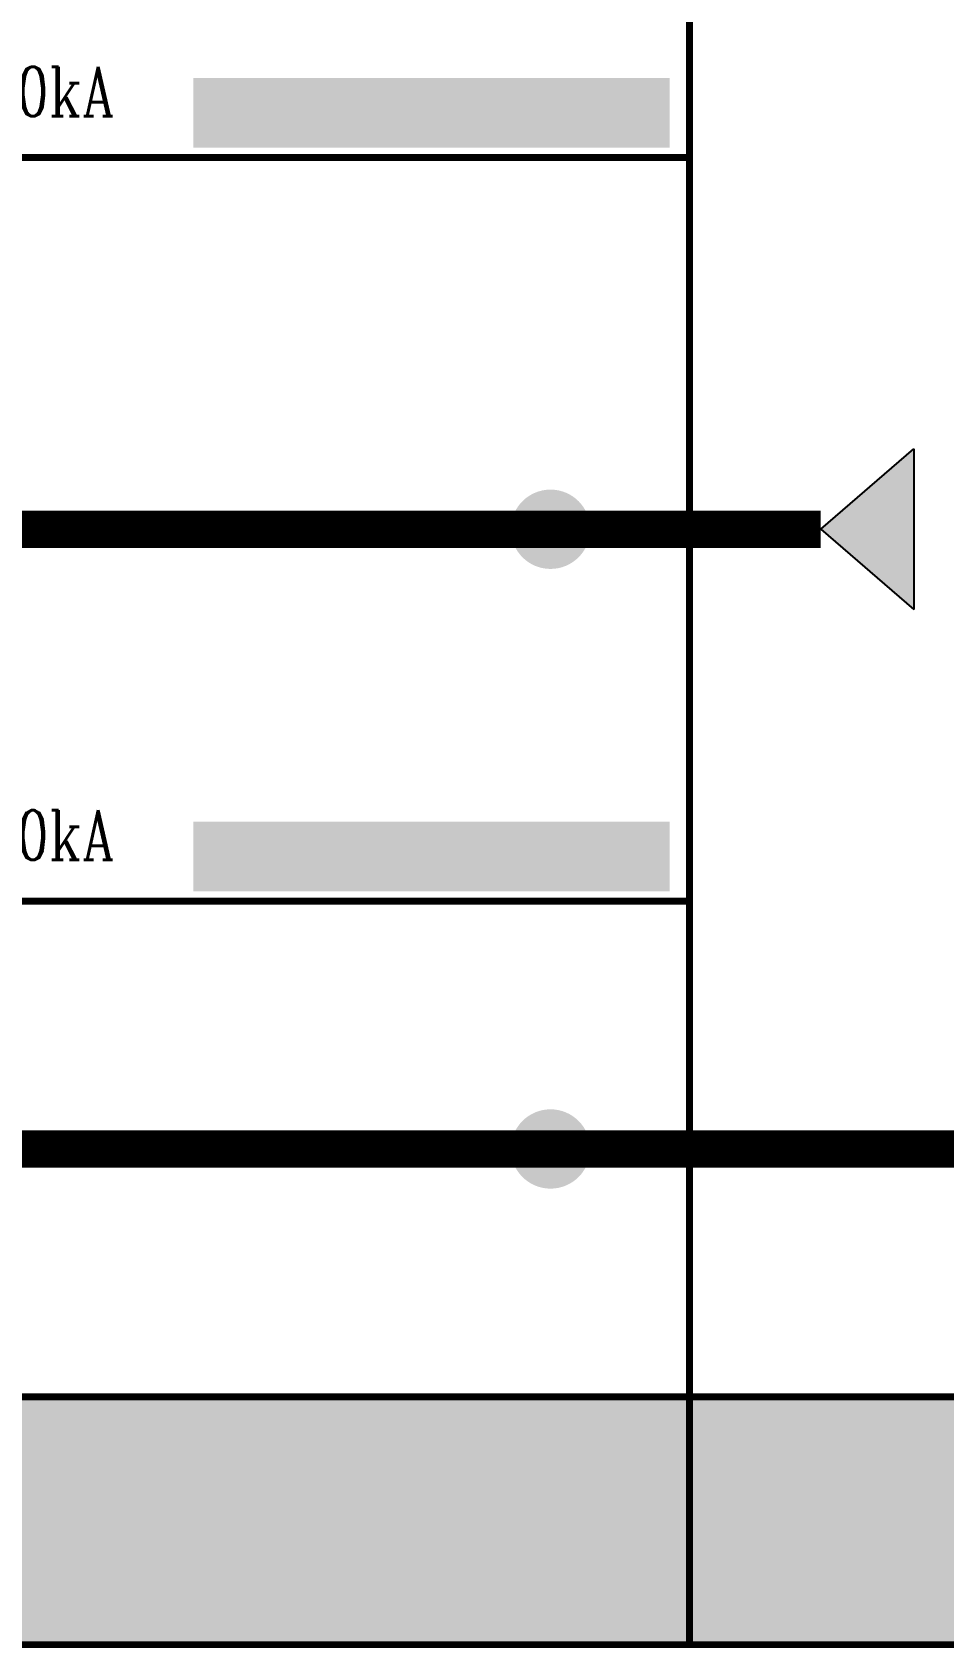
# Model space of a CAD drawing. Header units: millimetres. Extents: x -116965 to 323937, y 291661 to 566926.
# Drawn here: x -46097 to -45730, y 316539 to 317189 of the extents above; entities that cross this region are included whole.
import ezdxf

# ---------------------------------------------------------------- set-up
doc = ezdxf.new("R2010")
doc.units = ezdxf.units.MM
doc.layers.get('0').update_dxf_attribs({"lineweight": 18})
doc.layers.add('C00-00-00', color=7, linetype='Continuous')
doc.layers.add('C34-3A-40', color=7, linetype='Continuous', true_color=0x343a40)
doc.layers.add('C62-64-69', color=7, linetype='Continuous', true_color=0x626469)
doc.styles.add('hw_Block', font='complex.shx', dxfattribs={"width": 0.75})

msp = doc.modelspace()

# ---------------------------------------------------------------- hatches: boundary and pattern name
at = {"lineweight": -3, "ltscale": 5}
h = msp.add_hatch(color=1, dxfattribs=at)
h.dxf.hatch_style = 1
h.paths.add_polyline_path([(-45741.674473, 316956.312928), (-45741.674473, 317021.061612), (-45779.240873, 316988.68727)])
at = {"layer": 'C00-00-00'}
h = msp.add_hatch(color=256, dxfattribs=at)
h.dxf.hatch_style = 2
h.paths.add_polyline_path([(-46032.176657, 317170.661867), (-45840.203457, 317170.661867), (-45840.203457, 317142.665777), (-46032.176657, 317142.665777)])
h = msp.add_hatch(color=256, dxfattribs=at)
edge = h.paths.add_edge_path()
edge.add_arc((-45888.196757, 316988.68727), 15.997765, 0, 360)
h = msp.add_hatch(color=256, dxfattribs=at)
h.dxf.hatch_style = 2
h.paths.add_polyline_path([(-46032.176657, 316870.703742), (-45840.203457, 316870.703742), (-45840.203457, 316842.707652), (-46032.176657, 316842.707652)])
h = msp.add_hatch(color=256, dxfattribs=at)
edge = h.paths.add_edge_path()
edge.add_arc((-45888.196757, 316738.722167), 15.997765, 0, 360)
at = {"layer": 'C34-3A-40'}
h = msp.add_hatch(color=256, dxfattribs=at)
h.dxf.hatch_style = 2
h.paths.add_polyline_path([(-46532.106867, 316638.736127), (-45832.204577, 316638.736127), (-45832.204577, 316538.750083), (-46532.106867, 316538.750083)])
h = msp.add_hatch(color=256, dxfattribs=at)
h.dxf.hatch_style = 2
h.paths.add_polyline_path([(-45832.204577, 316638.736127), (-45432.260407, 316638.736127), (-45432.260407, 316538.750083), (-45832.204577, 316538.750083)])
at = {"layer": 'C62-64-69'}
h = msp.add_hatch(color=256, dxfattribs=at)
h.dxf.hatch_style = 2
h.paths.add_polyline_path([(-46116.164932, 316629.737383), (-46084.169402, 316629.737383), (-46084.169402, 316622.738358), (-46116.164932, 316622.738358)])
h = msp.add_hatch(color=256, dxfattribs=at)
h.dxf.hatch_style = 2
h.paths.add_polyline_path([(-46084.169402, 316629.737383), (-46052.173867, 316629.737383), (-46052.173867, 316622.738358), (-46084.169402, 316622.738358)])
h = msp.add_hatch(color=256, dxfattribs=at)
h.dxf.hatch_style = 2
h.paths.add_polyline_path([(-46084.169402, 316629.737383), (-46052.173867, 316629.737383), (-46052.173867, 316622.738358), (-46084.169402, 316622.738358)])
h = msp.add_hatch(color=256, dxfattribs=at)
h.dxf.hatch_style = 2
h.paths.add_polyline_path([(-46052.173867, 316629.737383), (-46020.178332, 316629.737383), (-46020.178332, 316622.738358), (-46052.173867, 316622.738358)])
h = msp.add_hatch(color=256, dxfattribs=at)
h.dxf.hatch_style = 2
h.paths.add_polyline_path([(-46052.173867, 316629.737383), (-46020.178332, 316629.737383), (-46020.178332, 316622.738358), (-46052.173867, 316622.738358)])
h = msp.add_hatch(color=256, dxfattribs=at)
h.dxf.hatch_style = 2
h.paths.add_polyline_path([(-46020.178332, 316629.737383), (-45988.182802, 316629.737383), (-45988.182802, 316622.738358), (-46020.178332, 316622.738358)])
h = msp.add_hatch(color=256, dxfattribs=at)
h.dxf.hatch_style = 2
h.paths.add_polyline_path([(-46020.178332, 316629.737383), (-45988.182802, 316629.737383), (-45988.182802, 316622.738358), (-46020.178332, 316622.738358)])
h = msp.add_hatch(color=256, dxfattribs=at)
h.dxf.hatch_style = 2
h.paths.add_polyline_path([(-45988.182802, 316629.737383), (-45956.187267, 316629.737383), (-45956.187267, 316622.738358), (-45988.182802, 316622.738358)])
h = msp.add_hatch(color=256, dxfattribs=at)
h.dxf.hatch_style = 2
h.paths.add_polyline_path([(-45988.182802, 316629.737383), (-45956.187267, 316629.737383), (-45956.187267, 316622.738358), (-45988.182802, 316622.738358)])
h = msp.add_hatch(color=256, dxfattribs=at)
h.dxf.hatch_style = 2
h.paths.add_polyline_path([(-45956.187267, 316629.737383), (-45924.191732, 316629.737383), (-45924.191732, 316622.738358), (-45956.187267, 316622.738358)])
h = msp.add_hatch(color=256, dxfattribs=at)
h.dxf.hatch_style = 2
h.paths.add_polyline_path([(-45924.191732, 316629.737383), (-45892.196202, 316629.737383), (-45892.196202, 316622.738358), (-45924.191732, 316622.738358)])
h = msp.add_hatch(color=256, dxfattribs=at)
h.dxf.hatch_style = 2
h.paths.add_polyline_path([(-45924.191732, 316629.737383), (-45892.196202, 316629.737383), (-45892.196202, 316622.738358), (-45924.191732, 316622.738358)])
h = msp.add_hatch(color=256, dxfattribs=at)
h.dxf.hatch_style = 2
h.paths.add_polyline_path([(-45892.196202, 316629.737383), (-45860.200667, 316629.737383), (-45860.200667, 316622.738358), (-45892.196202, 316622.738358)])
h = msp.add_hatch(color=256, dxfattribs=at)
h.dxf.hatch_style = 2
h.paths.add_polyline_path([(-45892.196202, 316629.737383), (-45860.200667, 316629.737383), (-45860.200667, 316622.738358), (-45892.196202, 316622.738358)])
h = msp.add_hatch(color=256, dxfattribs=at)
h.dxf.hatch_style = 2
h.paths.add_polyline_path([(-45860.200667, 316629.737383), (-45828.205132, 316629.737383), (-45828.205132, 316622.738358), (-45860.200667, 316622.738358)])
h = msp.add_hatch(color=256, dxfattribs=at)
h.dxf.hatch_style = 2
h.paths.add_polyline_path([(-45832.204577, 316629.737383), (-45800.209042, 316629.737383), (-45800.209042, 316622.738358), (-45832.204577, 316622.738358)])
h = msp.add_hatch(color=256, dxfattribs=at)
h.dxf.hatch_style = 2
h.paths.add_polyline_path([(-45800.209042, 316629.737383), (-45768.213507, 316629.737383), (-45768.213507, 316622.738358), (-45800.209042, 316622.738358)])
h = msp.add_hatch(color=256, dxfattribs=at)
h.dxf.hatch_style = 2
h.paths.add_polyline_path([(-45800.209042, 316629.737383), (-45768.213507, 316629.737383), (-45768.213507, 316622.738358), (-45800.209042, 316622.738358)])
h = msp.add_hatch(color=256, dxfattribs=at)
h.dxf.hatch_style = 2
h.paths.add_polyline_path([(-45768.213507, 316629.737383), (-45736.217977, 316629.737383), (-45736.217977, 316622.738358), (-45768.213507, 316622.738358)])
h = msp.add_hatch(color=256, dxfattribs=at)
h.dxf.hatch_style = 2
h.paths.add_polyline_path([(-45768.213507, 316629.737383), (-45736.217977, 316629.737383), (-45736.217977, 316622.738358), (-45768.213507, 316622.738358)])
h = msp.add_hatch(color=256, dxfattribs=at)
h.dxf.hatch_style = 2
h.paths.add_polyline_path([(-45736.217977, 316629.737383), (-45704.222442, 316629.737383), (-45704.222442, 316622.738358), (-45736.217977, 316622.738358)])
h = msp.add_hatch(color=256, dxfattribs=at)
h.dxf.hatch_style = 2
h.paths.add_polyline_path([(-46116.164932, 316622.738358), (-46084.169402, 316622.738358), (-46084.169402, 316620.738639), (-46116.164932, 316620.738639)])
h = msp.add_hatch(color=256, dxfattribs=at)
h.dxf.hatch_style = 2
h.paths.add_polyline_path([(-46116.164932, 316620.738639), (-46084.169402, 316620.738639), (-46084.169402, 316613.739614), (-46116.164932, 316613.739614)])
h = msp.add_hatch(color=256, dxfattribs=at)
h.dxf.hatch_style = 2
h.paths.add_polyline_path([(-46084.169402, 316622.738358), (-46052.173867, 316622.738358), (-46052.173867, 316620.738639), (-46084.169402, 316620.738639)])
h = msp.add_hatch(color=256, dxfattribs=at)
h.dxf.hatch_style = 2
h.paths.add_polyline_path([(-46084.169402, 316622.738358), (-46052.173867, 316622.738358), (-46052.173867, 316620.738639), (-46084.169402, 316620.738639)])
h = msp.add_hatch(color=256, dxfattribs=at)
h.dxf.hatch_style = 2
h.paths.add_polyline_path([(-46084.169402, 316620.738639), (-46052.173867, 316620.738639), (-46052.173867, 316613.739614), (-46084.169402, 316613.739614)])
h = msp.add_hatch(color=256, dxfattribs=at)
h.dxf.hatch_style = 2
h.paths.add_polyline_path([(-46084.169402, 316620.738639), (-46052.173867, 316620.738639), (-46052.173867, 316613.739614), (-46084.169402, 316613.739614)])
h = msp.add_hatch(color=256, dxfattribs=at)
h.dxf.hatch_style = 2
h.paths.add_polyline_path([(-46052.173867, 316622.738358), (-46020.178332, 316622.738358), (-46020.178332, 316620.738639), (-46052.173867, 316620.738639)])
h = msp.add_hatch(color=256, dxfattribs=at)
h.dxf.hatch_style = 2
h.paths.add_polyline_path([(-46052.173867, 316622.738358), (-46020.178332, 316622.738358), (-46020.178332, 316620.738639), (-46052.173867, 316620.738639)])
h = msp.add_hatch(color=256, dxfattribs=at)
h.dxf.hatch_style = 2
h.paths.add_polyline_path([(-46052.173867, 316620.738639), (-46020.178332, 316620.738639), (-46020.178332, 316613.739614), (-46052.173867, 316613.739614)])
h = msp.add_hatch(color=256, dxfattribs=at)
h.dxf.hatch_style = 2
h.paths.add_polyline_path([(-46052.173867, 316620.738639), (-46020.178332, 316620.738639), (-46020.178332, 316613.739614), (-46052.173867, 316613.739614)])
h = msp.add_hatch(color=256, dxfattribs=at)
h.dxf.hatch_style = 2
h.paths.add_polyline_path([(-46020.178332, 316622.738358), (-45988.182802, 316622.738358), (-45988.182802, 316620.738639), (-46020.178332, 316620.738639)])
h = msp.add_hatch(color=256, dxfattribs=at)
h.dxf.hatch_style = 2
h.paths.add_polyline_path([(-46020.178332, 316622.738358), (-45988.182802, 316622.738358), (-45988.182802, 316620.738639), (-46020.178332, 316620.738639)])
h = msp.add_hatch(color=256, dxfattribs=at)
h.dxf.hatch_style = 2
h.paths.add_polyline_path([(-46020.178332, 316620.738639), (-45988.182802, 316620.738639), (-45988.182802, 316613.739614), (-46020.178332, 316613.739614)])
h = msp.add_hatch(color=256, dxfattribs=at)
h.dxf.hatch_style = 2
h.paths.add_polyline_path([(-46020.178332, 316620.738639), (-45988.182802, 316620.738639), (-45988.182802, 316613.739614), (-46020.178332, 316613.739614)])
h = msp.add_hatch(color=256, dxfattribs=at)
h.dxf.hatch_style = 2
h.paths.add_polyline_path([(-45988.182802, 316622.738358), (-45956.187267, 316622.738358), (-45956.187267, 316620.738639), (-45988.182802, 316620.738639)])
h = msp.add_hatch(color=256, dxfattribs=at)
h.dxf.hatch_style = 2
h.paths.add_polyline_path([(-45988.182802, 316622.738358), (-45956.187267, 316622.738358), (-45956.187267, 316620.738639), (-45988.182802, 316620.738639)])
h = msp.add_hatch(color=256, dxfattribs=at)
h.dxf.hatch_style = 2
h.paths.add_polyline_path([(-45988.182802, 316620.738639), (-45956.187267, 316620.738639), (-45956.187267, 316613.739614), (-45988.182802, 316613.739614)])
h = msp.add_hatch(color=256, dxfattribs=at)
h.dxf.hatch_style = 2
h.paths.add_polyline_path([(-45988.182802, 316620.738639), (-45956.187267, 316620.738639), (-45956.187267, 316613.739614), (-45988.182802, 316613.739614)])
h = msp.add_hatch(color=256, dxfattribs=at)
h.dxf.hatch_style = 2
h.paths.add_polyline_path([(-45956.187267, 316622.738358), (-45924.191732, 316622.738358), (-45924.191732, 316620.738639), (-45956.187267, 316620.738639)])
h = msp.add_hatch(color=256, dxfattribs=at)
h.dxf.hatch_style = 2
h.paths.add_polyline_path([(-45956.187267, 316620.738639), (-45924.191732, 316620.738639), (-45924.191732, 316613.739614), (-45956.187267, 316613.739614)])
h = msp.add_hatch(color=256, dxfattribs=at)
h.dxf.hatch_style = 2
h.paths.add_polyline_path([(-45924.191732, 316622.738358), (-45892.196202, 316622.738358), (-45892.196202, 316620.738639), (-45924.191732, 316620.738639)])
h = msp.add_hatch(color=256, dxfattribs=at)
h.dxf.hatch_style = 2
h.paths.add_polyline_path([(-45924.191732, 316622.738358), (-45892.196202, 316622.738358), (-45892.196202, 316620.738639), (-45924.191732, 316620.738639)])
h = msp.add_hatch(color=256, dxfattribs=at)
h.dxf.hatch_style = 2
h.paths.add_polyline_path([(-45924.191732, 316620.738639), (-45892.196202, 316620.738639), (-45892.196202, 316613.739614), (-45924.191732, 316613.739614)])
h = msp.add_hatch(color=256, dxfattribs=at)
h.dxf.hatch_style = 2
h.paths.add_polyline_path([(-45924.191732, 316620.738639), (-45892.196202, 316620.738639), (-45892.196202, 316613.739614), (-45924.191732, 316613.739614)])
h = msp.add_hatch(color=256, dxfattribs=at)
h.dxf.hatch_style = 2
h.paths.add_polyline_path([(-45892.196202, 316622.738358), (-45860.200667, 316622.738358), (-45860.200667, 316620.738639), (-45892.196202, 316620.738639)])
h = msp.add_hatch(color=256, dxfattribs=at)
h.dxf.hatch_style = 2
h.paths.add_polyline_path([(-45892.196202, 316622.738358), (-45860.200667, 316622.738358), (-45860.200667, 316620.738639), (-45892.196202, 316620.738639)])
h = msp.add_hatch(color=256, dxfattribs=at)
h.dxf.hatch_style = 2
h.paths.add_polyline_path([(-45892.196202, 316620.738639), (-45860.200667, 316620.738639), (-45860.200667, 316613.739614), (-45892.196202, 316613.739614)])
h = msp.add_hatch(color=256, dxfattribs=at)
h.dxf.hatch_style = 2
h.paths.add_polyline_path([(-45892.196202, 316620.738639), (-45860.200667, 316620.738639), (-45860.200667, 316613.739614), (-45892.196202, 316613.739614)])
h = msp.add_hatch(color=256, dxfattribs=at)
h.dxf.hatch_style = 2
h.paths.add_polyline_path([(-45860.200667, 316622.738358), (-45828.205132, 316622.738358), (-45828.205132, 316620.738639), (-45860.200667, 316620.738639)])
h = msp.add_hatch(color=256, dxfattribs=at)
h.dxf.hatch_style = 2
h.paths.add_polyline_path([(-45860.200667, 316620.738639), (-45828.205132, 316620.738639), (-45828.205132, 316613.739614), (-45860.200667, 316613.739614)])
h = msp.add_hatch(color=256, dxfattribs=at)
h.dxf.hatch_style = 2
h.paths.add_polyline_path([(-45832.204577, 316622.738358), (-45800.209042, 316622.738358), (-45800.209042, 316620.738639), (-45832.204577, 316620.738639)])
h = msp.add_hatch(color=256, dxfattribs=at)
h.dxf.hatch_style = 2
h.paths.add_polyline_path([(-45832.204577, 316620.738639), (-45800.209042, 316620.738639), (-45800.209042, 316613.739614), (-45832.204577, 316613.739614)])
h = msp.add_hatch(color=256, dxfattribs=at)
h.dxf.hatch_style = 2
h.paths.add_polyline_path([(-45800.209042, 316622.738358), (-45768.213507, 316622.738358), (-45768.213507, 316620.738639), (-45800.209042, 316620.738639)])
h = msp.add_hatch(color=256, dxfattribs=at)
h.dxf.hatch_style = 2
h.paths.add_polyline_path([(-45800.209042, 316622.738358), (-45768.213507, 316622.738358), (-45768.213507, 316620.738639), (-45800.209042, 316620.738639)])
h = msp.add_hatch(color=256, dxfattribs=at)
h.dxf.hatch_style = 2
h.paths.add_polyline_path([(-45800.209042, 316620.738639), (-45768.213507, 316620.738639), (-45768.213507, 316613.739614), (-45800.209042, 316613.739614)])
h = msp.add_hatch(color=256, dxfattribs=at)
h.dxf.hatch_style = 2
h.paths.add_polyline_path([(-45800.209042, 316620.738639), (-45768.213507, 316620.738639), (-45768.213507, 316613.739614), (-45800.209042, 316613.739614)])
h = msp.add_hatch(color=256, dxfattribs=at)
h.dxf.hatch_style = 2
h.paths.add_polyline_path([(-45768.213507, 316622.738358), (-45736.217977, 316622.738358), (-45736.217977, 316620.738639), (-45768.213507, 316620.738639)])
h = msp.add_hatch(color=256, dxfattribs=at)
h.dxf.hatch_style = 2
h.paths.add_polyline_path([(-45768.213507, 316622.738358), (-45736.217977, 316622.738358), (-45736.217977, 316620.738639), (-45768.213507, 316620.738639)])
h = msp.add_hatch(color=256, dxfattribs=at)
h.dxf.hatch_style = 2
h.paths.add_polyline_path([(-45768.213507, 316620.738639), (-45736.217977, 316620.738639), (-45736.217977, 316613.739614), (-45768.213507, 316613.739614)])
h = msp.add_hatch(color=256, dxfattribs=at)
h.dxf.hatch_style = 2
h.paths.add_polyline_path([(-45768.213507, 316620.738639), (-45736.217977, 316620.738639), (-45736.217977, 316613.739614), (-45768.213507, 316613.739614)])
h = msp.add_hatch(color=256, dxfattribs=at)
h.dxf.hatch_style = 2
h.paths.add_polyline_path([(-45736.217977, 316622.738358), (-45704.222442, 316622.738358), (-45704.222442, 316620.738639), (-45736.217977, 316620.738639)])
h = msp.add_hatch(color=256, dxfattribs=at)
h.dxf.hatch_style = 2
h.paths.add_polyline_path([(-45736.217977, 316620.738639), (-45704.222442, 316620.738639), (-45704.222442, 316613.739614), (-45736.217977, 316613.739614)])
h = msp.add_hatch(color=256, dxfattribs=at)
h.dxf.hatch_style = 2
h.paths.add_polyline_path([(-46116.164932, 316613.739614), (-46084.169402, 316613.739614), (-46084.169402, 316611.739896), (-46116.164932, 316611.739896)])
h = msp.add_hatch(color=256, dxfattribs=at)
h.dxf.hatch_style = 2
h.paths.add_polyline_path([(-46084.169402, 316613.739614), (-46052.173867, 316613.739614), (-46052.173867, 316611.739896), (-46084.169402, 316611.739896)])
h = msp.add_hatch(color=256, dxfattribs=at)
h.dxf.hatch_style = 2
h.paths.add_polyline_path([(-46084.169402, 316613.739614), (-46052.173867, 316613.739614), (-46052.173867, 316611.739896), (-46084.169402, 316611.739896)])
h = msp.add_hatch(color=256, dxfattribs=at)
h.dxf.hatch_style = 2
h.paths.add_polyline_path([(-46052.173867, 316613.739614), (-46020.178332, 316613.739614), (-46020.178332, 316611.739896), (-46052.173867, 316611.739896)])
h = msp.add_hatch(color=256, dxfattribs=at)
h.dxf.hatch_style = 2
h.paths.add_polyline_path([(-46052.173867, 316613.739614), (-46020.178332, 316613.739614), (-46020.178332, 316611.739896), (-46052.173867, 316611.739896)])
h = msp.add_hatch(color=256, dxfattribs=at)
h.dxf.hatch_style = 2
h.paths.add_polyline_path([(-46020.178332, 316613.739614), (-45988.182802, 316613.739614), (-45988.182802, 316611.739896), (-46020.178332, 316611.739896)])
h = msp.add_hatch(color=256, dxfattribs=at)
h.dxf.hatch_style = 2
h.paths.add_polyline_path([(-46020.178332, 316613.739614), (-45988.182802, 316613.739614), (-45988.182802, 316611.739896), (-46020.178332, 316611.739896)])
h = msp.add_hatch(color=256, dxfattribs=at)
h.dxf.hatch_style = 2
h.paths.add_polyline_path([(-45988.182802, 316613.739614), (-45956.187267, 316613.739614), (-45956.187267, 316611.739896), (-45988.182802, 316611.739896)])
h = msp.add_hatch(color=256, dxfattribs=at)
h.dxf.hatch_style = 2
h.paths.add_polyline_path([(-45988.182802, 316613.739614), (-45956.187267, 316613.739614), (-45956.187267, 316611.739896), (-45988.182802, 316611.739896)])
h = msp.add_hatch(color=256, dxfattribs=at)
h.dxf.hatch_style = 2
h.paths.add_polyline_path([(-45956.187267, 316613.739614), (-45924.191732, 316613.739614), (-45924.191732, 316611.739896), (-45956.187267, 316611.739896)])
h = msp.add_hatch(color=256, dxfattribs=at)
h.dxf.hatch_style = 2
h.paths.add_polyline_path([(-45924.191732, 316613.739614), (-45892.196202, 316613.739614), (-45892.196202, 316611.739896), (-45924.191732, 316611.739896)])
h = msp.add_hatch(color=256, dxfattribs=at)
h.dxf.hatch_style = 2
h.paths.add_polyline_path([(-45924.191732, 316613.739614), (-45892.196202, 316613.739614), (-45892.196202, 316611.739896), (-45924.191732, 316611.739896)])
h = msp.add_hatch(color=256, dxfattribs=at)
h.dxf.hatch_style = 2
h.paths.add_polyline_path([(-45892.196202, 316613.739614), (-45860.200667, 316613.739614), (-45860.200667, 316611.739896), (-45892.196202, 316611.739896)])
h = msp.add_hatch(color=256, dxfattribs=at)
h.dxf.hatch_style = 2
h.paths.add_polyline_path([(-45892.196202, 316613.739614), (-45860.200667, 316613.739614), (-45860.200667, 316611.739896), (-45892.196202, 316611.739896)])
h = msp.add_hatch(color=256, dxfattribs=at)
h.dxf.hatch_style = 2
h.paths.add_polyline_path([(-45860.200667, 316613.739614), (-45828.205132, 316613.739614), (-45828.205132, 316611.739896), (-45860.200667, 316611.739896)])
h = msp.add_hatch(color=256, dxfattribs=at)
h.dxf.hatch_style = 2
h.paths.add_polyline_path([(-45832.204577, 316613.739614), (-45800.209042, 316613.739614), (-45800.209042, 316611.739896), (-45832.204577, 316611.739896)])
h = msp.add_hatch(color=256, dxfattribs=at)
h.dxf.hatch_style = 2
h.paths.add_polyline_path([(-45800.209042, 316613.739614), (-45768.213507, 316613.739614), (-45768.213507, 316611.739896), (-45800.209042, 316611.739896)])
h = msp.add_hatch(color=256, dxfattribs=at)
h.dxf.hatch_style = 2
h.paths.add_polyline_path([(-45800.209042, 316613.739614), (-45768.213507, 316613.739614), (-45768.213507, 316611.739896), (-45800.209042, 316611.739896)])
h = msp.add_hatch(color=256, dxfattribs=at)
h.dxf.hatch_style = 2
h.paths.add_polyline_path([(-45768.213507, 316613.739614), (-45736.217977, 316613.739614), (-45736.217977, 316611.739896), (-45768.213507, 316611.739896)])
h = msp.add_hatch(color=256, dxfattribs=at)
h.dxf.hatch_style = 2
h.paths.add_polyline_path([(-45768.213507, 316613.739614), (-45736.217977, 316613.739614), (-45736.217977, 316611.739896), (-45768.213507, 316611.739896)])
h = msp.add_hatch(color=256, dxfattribs=at)
h.dxf.hatch_style = 2
h.paths.add_polyline_path([(-45736.217977, 316613.739614), (-45704.222442, 316613.739614), (-45704.222442, 316611.739896), (-45736.217977, 316611.739896)])
h = msp.add_hatch(color=256, dxfattribs=at)
h.dxf.hatch_style = 2
h.paths.add_polyline_path([(-46116.164932, 316611.739896), (-46084.169402, 316611.739896), (-46084.169402, 316604.74087), (-46116.164932, 316604.74087)])
h = msp.add_hatch(color=256, dxfattribs=at)
h.dxf.hatch_style = 2
h.paths.add_polyline_path([(-46084.169402, 316611.739896), (-46052.173867, 316611.739896), (-46052.173867, 316604.74087), (-46084.169402, 316604.74087)])
h = msp.add_hatch(color=256, dxfattribs=at)
h.dxf.hatch_style = 2
h.paths.add_polyline_path([(-46084.169402, 316611.739896), (-46052.173867, 316611.739896), (-46052.173867, 316604.74087), (-46084.169402, 316604.74087)])
h = msp.add_hatch(color=256, dxfattribs=at)
h.dxf.hatch_style = 2
h.paths.add_polyline_path([(-46052.173867, 316611.739896), (-46020.178332, 316611.739896), (-46020.178332, 316604.74087), (-46052.173867, 316604.74087)])
h = msp.add_hatch(color=256, dxfattribs=at)
h.dxf.hatch_style = 2
h.paths.add_polyline_path([(-46052.173867, 316611.739896), (-46020.178332, 316611.739896), (-46020.178332, 316604.74087), (-46052.173867, 316604.74087)])
h = msp.add_hatch(color=256, dxfattribs=at)
h.dxf.hatch_style = 2
h.paths.add_polyline_path([(-46020.178332, 316611.739896), (-45988.182802, 316611.739896), (-45988.182802, 316604.74087), (-46020.178332, 316604.74087)])
h = msp.add_hatch(color=256, dxfattribs=at)
h.dxf.hatch_style = 2
h.paths.add_polyline_path([(-46020.178332, 316611.739896), (-45988.182802, 316611.739896), (-45988.182802, 316604.74087), (-46020.178332, 316604.74087)])
h = msp.add_hatch(color=256, dxfattribs=at)
h.dxf.hatch_style = 2
h.paths.add_polyline_path([(-45988.182802, 316611.739896), (-45956.187267, 316611.739896), (-45956.187267, 316604.74087), (-45988.182802, 316604.74087)])
h = msp.add_hatch(color=256, dxfattribs=at)
h.dxf.hatch_style = 2
h.paths.add_polyline_path([(-45988.182802, 316611.739896), (-45956.187267, 316611.739896), (-45956.187267, 316604.74087), (-45988.182802, 316604.74087)])
h = msp.add_hatch(color=256, dxfattribs=at)
h.dxf.hatch_style = 2
h.paths.add_polyline_path([(-45956.187267, 316611.739896), (-45924.191732, 316611.739896), (-45924.191732, 316604.74087), (-45956.187267, 316604.74087)])
h = msp.add_hatch(color=256, dxfattribs=at)
h.dxf.hatch_style = 2
h.paths.add_polyline_path([(-45924.191732, 316611.739896), (-45892.196202, 316611.739896), (-45892.196202, 316604.74087), (-45924.191732, 316604.74087)])
h = msp.add_hatch(color=256, dxfattribs=at)
h.dxf.hatch_style = 2
h.paths.add_polyline_path([(-45924.191732, 316611.739896), (-45892.196202, 316611.739896), (-45892.196202, 316604.74087), (-45924.191732, 316604.74087)])
h = msp.add_hatch(color=256, dxfattribs=at)
h.dxf.hatch_style = 2
h.paths.add_polyline_path([(-45892.196202, 316611.739896), (-45860.200667, 316611.739896), (-45860.200667, 316604.74087), (-45892.196202, 316604.74087)])
h = msp.add_hatch(color=256, dxfattribs=at)
h.dxf.hatch_style = 2
h.paths.add_polyline_path([(-45892.196202, 316611.739896), (-45860.200667, 316611.739896), (-45860.200667, 316604.74087), (-45892.196202, 316604.74087)])
h = msp.add_hatch(color=256, dxfattribs=at)
h.dxf.hatch_style = 2
h.paths.add_polyline_path([(-45860.200667, 316611.739896), (-45828.205132, 316611.739896), (-45828.205132, 316604.74087), (-45860.200667, 316604.74087)])
h = msp.add_hatch(color=256, dxfattribs=at)
h.dxf.hatch_style = 2
h.paths.add_polyline_path([(-45832.204577, 316611.739896), (-45800.209042, 316611.739896), (-45800.209042, 316604.74087), (-45832.204577, 316604.74087)])
h = msp.add_hatch(color=256, dxfattribs=at)
h.dxf.hatch_style = 2
h.paths.add_polyline_path([(-45800.209042, 316611.739896), (-45768.213507, 316611.739896), (-45768.213507, 316604.74087), (-45800.209042, 316604.74087)])
h = msp.add_hatch(color=256, dxfattribs=at)
h.dxf.hatch_style = 2
h.paths.add_polyline_path([(-45800.209042, 316611.739896), (-45768.213507, 316611.739896), (-45768.213507, 316604.74087), (-45800.209042, 316604.74087)])
h = msp.add_hatch(color=256, dxfattribs=at)
h.dxf.hatch_style = 2
h.paths.add_polyline_path([(-45768.213507, 316611.739896), (-45736.217977, 316611.739896), (-45736.217977, 316604.74087), (-45768.213507, 316604.74087)])
h = msp.add_hatch(color=256, dxfattribs=at)
h.dxf.hatch_style = 2
h.paths.add_polyline_path([(-45768.213507, 316611.739896), (-45736.217977, 316611.739896), (-45736.217977, 316604.74087), (-45768.213507, 316604.74087)])
h = msp.add_hatch(color=256, dxfattribs=at)
h.dxf.hatch_style = 2
h.paths.add_polyline_path([(-45736.217977, 316611.739896), (-45704.222442, 316611.739896), (-45704.222442, 316604.74087), (-45736.217977, 316604.74087)])
h = msp.add_hatch(color=256, dxfattribs=at)
h.dxf.hatch_style = 2
h.paths.add_polyline_path([(-46116.164932, 316604.74087), (-46084.169402, 316604.74087), (-46084.169402, 316602.741152), (-46116.164932, 316602.741152)])
h = msp.add_hatch(color=256, dxfattribs=at)
h.dxf.hatch_style = 2
h.paths.add_polyline_path([(-46116.164932, 316602.741152), (-46084.169402, 316602.741152), (-46084.169402, 316595.742126), (-46116.164932, 316595.742126)])
h = msp.add_hatch(color=256, dxfattribs=at)
h.dxf.hatch_style = 2
h.paths.add_polyline_path([(-46084.169402, 316604.74087), (-46052.173867, 316604.74087), (-46052.173867, 316602.741152), (-46084.169402, 316602.741152)])
h = msp.add_hatch(color=256, dxfattribs=at)
h.dxf.hatch_style = 2
h.paths.add_polyline_path([(-46084.169402, 316604.74087), (-46052.173867, 316604.74087), (-46052.173867, 316602.741152), (-46084.169402, 316602.741152)])
h = msp.add_hatch(color=256, dxfattribs=at)
h.dxf.hatch_style = 2
h.paths.add_polyline_path([(-46084.169402, 316602.741152), (-46052.173867, 316602.741152), (-46052.173867, 316595.742126), (-46084.169402, 316595.742126)])
h = msp.add_hatch(color=256, dxfattribs=at)
h.dxf.hatch_style = 2
h.paths.add_polyline_path([(-46084.169402, 316602.741152), (-46052.173867, 316602.741152), (-46052.173867, 316595.742126), (-46084.169402, 316595.742126)])
h = msp.add_hatch(color=256, dxfattribs=at)
h.dxf.hatch_style = 2
h.paths.add_polyline_path([(-46052.173867, 316604.74087), (-46020.178332, 316604.74087), (-46020.178332, 316602.741152), (-46052.173867, 316602.741152)])
h = msp.add_hatch(color=256, dxfattribs=at)
h.dxf.hatch_style = 2
h.paths.add_polyline_path([(-46052.173867, 316604.74087), (-46020.178332, 316604.74087), (-46020.178332, 316602.741152), (-46052.173867, 316602.741152)])
h = msp.add_hatch(color=256, dxfattribs=at)
h.dxf.hatch_style = 2
h.paths.add_polyline_path([(-46052.173867, 316602.741152), (-46020.178332, 316602.741152), (-46020.178332, 316595.742126), (-46052.173867, 316595.742126)])
h = msp.add_hatch(color=256, dxfattribs=at)
h.dxf.hatch_style = 2
h.paths.add_polyline_path([(-46052.173867, 316602.741152), (-46020.178332, 316602.741152), (-46020.178332, 316595.742126), (-46052.173867, 316595.742126)])
h = msp.add_hatch(color=256, dxfattribs=at)
h.dxf.hatch_style = 2
h.paths.add_polyline_path([(-46020.178332, 316604.74087), (-45988.182802, 316604.74087), (-45988.182802, 316602.741152), (-46020.178332, 316602.741152)])
h = msp.add_hatch(color=256, dxfattribs=at)
h.dxf.hatch_style = 2
h.paths.add_polyline_path([(-46020.178332, 316604.74087), (-45988.182802, 316604.74087), (-45988.182802, 316602.741152), (-46020.178332, 316602.741152)])
h = msp.add_hatch(color=256, dxfattribs=at)
h.dxf.hatch_style = 2
h.paths.add_polyline_path([(-46020.178332, 316602.741152), (-45988.182802, 316602.741152), (-45988.182802, 316595.742126), (-46020.178332, 316595.742126)])
h = msp.add_hatch(color=256, dxfattribs=at)
h.dxf.hatch_style = 2
h.paths.add_polyline_path([(-46020.178332, 316602.741152), (-45988.182802, 316602.741152), (-45988.182802, 316595.742126), (-46020.178332, 316595.742126)])
h = msp.add_hatch(color=256, dxfattribs=at)
h.dxf.hatch_style = 2
h.paths.add_polyline_path([(-45988.182802, 316604.74087), (-45956.187267, 316604.74087), (-45956.187267, 316602.741152), (-45988.182802, 316602.741152)])
h = msp.add_hatch(color=256, dxfattribs=at)
h.dxf.hatch_style = 2
h.paths.add_polyline_path([(-45988.182802, 316604.74087), (-45956.187267, 316604.74087), (-45956.187267, 316602.741152), (-45988.182802, 316602.741152)])
h = msp.add_hatch(color=256, dxfattribs=at)
h.dxf.hatch_style = 2
h.paths.add_polyline_path([(-45988.182802, 316602.741152), (-45956.187267, 316602.741152), (-45956.187267, 316595.742126), (-45988.182802, 316595.742126)])
h = msp.add_hatch(color=256, dxfattribs=at)
h.dxf.hatch_style = 2
h.paths.add_polyline_path([(-45988.182802, 316602.741152), (-45956.187267, 316602.741152), (-45956.187267, 316595.742126), (-45988.182802, 316595.742126)])
h = msp.add_hatch(color=256, dxfattribs=at)
h.dxf.hatch_style = 2
h.paths.add_polyline_path([(-45956.187267, 316604.74087), (-45924.191732, 316604.74087), (-45924.191732, 316602.741152), (-45956.187267, 316602.741152)])
h = msp.add_hatch(color=256, dxfattribs=at)
h.dxf.hatch_style = 2
h.paths.add_polyline_path([(-45956.187267, 316602.741152), (-45924.191732, 316602.741152), (-45924.191732, 316595.742126), (-45956.187267, 316595.742126)])
h = msp.add_hatch(color=256, dxfattribs=at)
h.dxf.hatch_style = 2
h.paths.add_polyline_path([(-45924.191732, 316604.74087), (-45892.196202, 316604.74087), (-45892.196202, 316602.741152), (-45924.191732, 316602.741152)])
h = msp.add_hatch(color=256, dxfattribs=at)
h.dxf.hatch_style = 2
h.paths.add_polyline_path([(-45924.191732, 316604.74087), (-45892.196202, 316604.74087), (-45892.196202, 316602.741152), (-45924.191732, 316602.741152)])
h = msp.add_hatch(color=256, dxfattribs=at)
h.dxf.hatch_style = 2
h.paths.add_polyline_path([(-45924.191732, 316602.741152), (-45892.196202, 316602.741152), (-45892.196202, 316595.742126), (-45924.191732, 316595.742126)])
h = msp.add_hatch(color=256, dxfattribs=at)
h.dxf.hatch_style = 2
h.paths.add_polyline_path([(-45924.191732, 316602.741152), (-45892.196202, 316602.741152), (-45892.196202, 316595.742126), (-45924.191732, 316595.742126)])
h = msp.add_hatch(color=256, dxfattribs=at)
h.dxf.hatch_style = 2
h.paths.add_polyline_path([(-45892.196202, 316604.74087), (-45860.200667, 316604.74087), (-45860.200667, 316602.741152), (-45892.196202, 316602.741152)])
h = msp.add_hatch(color=256, dxfattribs=at)
h.dxf.hatch_style = 2
h.paths.add_polyline_path([(-45892.196202, 316604.74087), (-45860.200667, 316604.74087), (-45860.200667, 316602.741152), (-45892.196202, 316602.741152)])
h = msp.add_hatch(color=256, dxfattribs=at)
h.dxf.hatch_style = 2
h.paths.add_polyline_path([(-45892.196202, 316602.741152), (-45860.200667, 316602.741152), (-45860.200667, 316595.742126), (-45892.196202, 316595.742126)])
h = msp.add_hatch(color=256, dxfattribs=at)
h.dxf.hatch_style = 2
h.paths.add_polyline_path([(-45892.196202, 316602.741152), (-45860.200667, 316602.741152), (-45860.200667, 316595.742126), (-45892.196202, 316595.742126)])
h = msp.add_hatch(color=256, dxfattribs=at)
h.dxf.hatch_style = 2
h.paths.add_polyline_path([(-45860.200667, 316604.74087), (-45828.205132, 316604.74087), (-45828.205132, 316602.741152), (-45860.200667, 316602.741152)])
h = msp.add_hatch(color=256, dxfattribs=at)
h.dxf.hatch_style = 2
h.paths.add_polyline_path([(-45860.200667, 316602.741152), (-45828.205132, 316602.741152), (-45828.205132, 316595.742126), (-45860.200667, 316595.742126)])
h = msp.add_hatch(color=256, dxfattribs=at)
h.dxf.hatch_style = 2
h.paths.add_polyline_path([(-45832.204577, 316604.74087), (-45800.209042, 316604.74087), (-45800.209042, 316602.741152), (-45832.204577, 316602.741152)])
h = msp.add_hatch(color=256, dxfattribs=at)
h.dxf.hatch_style = 2
h.paths.add_polyline_path([(-45832.204577, 316602.741152), (-45800.209042, 316602.741152), (-45800.209042, 316595.742126), (-45832.204577, 316595.742126)])
h = msp.add_hatch(color=256, dxfattribs=at)
h.dxf.hatch_style = 2
h.paths.add_polyline_path([(-45800.209042, 316604.74087), (-45768.213507, 316604.74087), (-45768.213507, 316602.741152), (-45800.209042, 316602.741152)])
h = msp.add_hatch(color=256, dxfattribs=at)
h.dxf.hatch_style = 2
h.paths.add_polyline_path([(-45800.209042, 316604.74087), (-45768.213507, 316604.74087), (-45768.213507, 316602.741152), (-45800.209042, 316602.741152)])
h = msp.add_hatch(color=256, dxfattribs=at)
h.dxf.hatch_style = 2
h.paths.add_polyline_path([(-45800.209042, 316602.741152), (-45768.213507, 316602.741152), (-45768.213507, 316595.742126), (-45800.209042, 316595.742126)])
h = msp.add_hatch(color=256, dxfattribs=at)
h.dxf.hatch_style = 2
h.paths.add_polyline_path([(-45800.209042, 316602.741152), (-45768.213507, 316602.741152), (-45768.213507, 316595.742126), (-45800.209042, 316595.742126)])
h = msp.add_hatch(color=256, dxfattribs=at)
h.dxf.hatch_style = 2
h.paths.add_polyline_path([(-45768.213507, 316604.74087), (-45736.217977, 316604.74087), (-45736.217977, 316602.741152), (-45768.213507, 316602.741152)])
h = msp.add_hatch(color=256, dxfattribs=at)
h.dxf.hatch_style = 2
h.paths.add_polyline_path([(-45768.213507, 316604.74087), (-45736.217977, 316604.74087), (-45736.217977, 316602.741152), (-45768.213507, 316602.741152)])
h = msp.add_hatch(color=256, dxfattribs=at)
h.dxf.hatch_style = 2
h.paths.add_polyline_path([(-45768.213507, 316602.741152), (-45736.217977, 316602.741152), (-45736.217977, 316595.742126), (-45768.213507, 316595.742126)])
h = msp.add_hatch(color=256, dxfattribs=at)
h.dxf.hatch_style = 2
h.paths.add_polyline_path([(-45768.213507, 316602.741152), (-45736.217977, 316602.741152), (-45736.217977, 316595.742126), (-45768.213507, 316595.742126)])
h = msp.add_hatch(color=256, dxfattribs=at)
h.dxf.hatch_style = 2
h.paths.add_polyline_path([(-45736.217977, 316604.74087), (-45704.222442, 316604.74087), (-45704.222442, 316602.741152), (-45736.217977, 316602.741152)])
h = msp.add_hatch(color=256, dxfattribs=at)
h.dxf.hatch_style = 2
h.paths.add_polyline_path([(-45736.217977, 316602.741152), (-45704.222442, 316602.741152), (-45704.222442, 316595.742126), (-45736.217977, 316595.742126)])
h = msp.add_hatch(color=256, dxfattribs=at)
h.dxf.hatch_style = 2
h.paths.add_polyline_path([(-46116.164932, 316595.742126), (-46084.169402, 316595.742126), (-46084.169402, 316593.742408), (-46116.164932, 316593.742408)])
h = msp.add_hatch(color=256, dxfattribs=at)
h.dxf.hatch_style = 2
h.paths.add_polyline_path([(-46116.164932, 316593.742408), (-46084.169402, 316593.742408), (-46084.169402, 316586.743383), (-46116.164932, 316586.743383)])
h = msp.add_hatch(color=256, dxfattribs=at)
h.dxf.hatch_style = 2
h.paths.add_polyline_path([(-46084.169402, 316595.742126), (-46052.173867, 316595.742126), (-46052.173867, 316593.742408), (-46084.169402, 316593.742408)])
h = msp.add_hatch(color=256, dxfattribs=at)
h.dxf.hatch_style = 2
h.paths.add_polyline_path([(-46084.169402, 316595.742126), (-46052.173867, 316595.742126), (-46052.173867, 316593.742408), (-46084.169402, 316593.742408)])
h = msp.add_hatch(color=256, dxfattribs=at)
h.dxf.hatch_style = 2
h.paths.add_polyline_path([(-46084.169402, 316593.742408), (-46052.173867, 316593.742408), (-46052.173867, 316586.743383), (-46084.169402, 316586.743383)])
h = msp.add_hatch(color=256, dxfattribs=at)
h.dxf.hatch_style = 2
h.paths.add_polyline_path([(-46084.169402, 316593.742408), (-46052.173867, 316593.742408), (-46052.173867, 316586.743383), (-46084.169402, 316586.743383)])
h = msp.add_hatch(color=256, dxfattribs=at)
h.dxf.hatch_style = 2
h.paths.add_polyline_path([(-46052.173867, 316595.742126), (-46020.178332, 316595.742126), (-46020.178332, 316593.742408), (-46052.173867, 316593.742408)])
h = msp.add_hatch(color=256, dxfattribs=at)
h.dxf.hatch_style = 2
h.paths.add_polyline_path([(-46052.173867, 316595.742126), (-46020.178332, 316595.742126), (-46020.178332, 316593.742408), (-46052.173867, 316593.742408)])
h = msp.add_hatch(color=256, dxfattribs=at)
h.dxf.hatch_style = 2
h.paths.add_polyline_path([(-46052.173867, 316593.742408), (-46020.178332, 316593.742408), (-46020.178332, 316586.743383), (-46052.173867, 316586.743383)])
h = msp.add_hatch(color=256, dxfattribs=at)
h.dxf.hatch_style = 2
h.paths.add_polyline_path([(-46052.173867, 316593.742408), (-46020.178332, 316593.742408), (-46020.178332, 316586.743383), (-46052.173867, 316586.743383)])
h = msp.add_hatch(color=256, dxfattribs=at)
h.dxf.hatch_style = 2
h.paths.add_polyline_path([(-46020.178332, 316595.742126), (-45988.182802, 316595.742126), (-45988.182802, 316593.742408), (-46020.178332, 316593.742408)])
h = msp.add_hatch(color=256, dxfattribs=at)
h.dxf.hatch_style = 2
h.paths.add_polyline_path([(-46020.178332, 316595.742126), (-45988.182802, 316595.742126), (-45988.182802, 316593.742408), (-46020.178332, 316593.742408)])
h = msp.add_hatch(color=256, dxfattribs=at)
h.dxf.hatch_style = 2
h.paths.add_polyline_path([(-46020.178332, 316593.742408), (-45988.182802, 316593.742408), (-45988.182802, 316586.743383), (-46020.178332, 316586.743383)])
h = msp.add_hatch(color=256, dxfattribs=at)
h.dxf.hatch_style = 2
h.paths.add_polyline_path([(-46020.178332, 316593.742408), (-45988.182802, 316593.742408), (-45988.182802, 316586.743383), (-46020.178332, 316586.743383)])
h = msp.add_hatch(color=256, dxfattribs=at)
h.dxf.hatch_style = 2
h.paths.add_polyline_path([(-45988.182802, 316595.742126), (-45956.187267, 316595.742126), (-45956.187267, 316593.742408), (-45988.182802, 316593.742408)])
h = msp.add_hatch(color=256, dxfattribs=at)
h.dxf.hatch_style = 2
h.paths.add_polyline_path([(-45988.182802, 316595.742126), (-45956.187267, 316595.742126), (-45956.187267, 316593.742408), (-45988.182802, 316593.742408)])
h = msp.add_hatch(color=256, dxfattribs=at)
h.dxf.hatch_style = 2
h.paths.add_polyline_path([(-45988.182802, 316593.742408), (-45956.187267, 316593.742408), (-45956.187267, 316586.743383), (-45988.182802, 316586.743383)])
h = msp.add_hatch(color=256, dxfattribs=at)
h.dxf.hatch_style = 2
h.paths.add_polyline_path([(-45988.182802, 316593.742408), (-45956.187267, 316593.742408), (-45956.187267, 316586.743383), (-45988.182802, 316586.743383)])
h = msp.add_hatch(color=256, dxfattribs=at)
h.dxf.hatch_style = 2
h.paths.add_polyline_path([(-45956.187267, 316595.742126), (-45924.191732, 316595.742126), (-45924.191732, 316593.742408), (-45956.187267, 316593.742408)])
h = msp.add_hatch(color=256, dxfattribs=at)
h.dxf.hatch_style = 2
h.paths.add_polyline_path([(-45956.187267, 316593.742408), (-45924.191732, 316593.742408), (-45924.191732, 316586.743383), (-45956.187267, 316586.743383)])
h = msp.add_hatch(color=256, dxfattribs=at)
h.dxf.hatch_style = 2
h.paths.add_polyline_path([(-45924.191732, 316595.742126), (-45892.196202, 316595.742126), (-45892.196202, 316593.742408), (-45924.191732, 316593.742408)])
h = msp.add_hatch(color=256, dxfattribs=at)
h.dxf.hatch_style = 2
h.paths.add_polyline_path([(-45924.191732, 316595.742126), (-45892.196202, 316595.742126), (-45892.196202, 316593.742408), (-45924.191732, 316593.742408)])
h = msp.add_hatch(color=256, dxfattribs=at)
h.dxf.hatch_style = 2
h.paths.add_polyline_path([(-45924.191732, 316593.742408), (-45892.196202, 316593.742408), (-45892.196202, 316586.743383), (-45924.191732, 316586.743383)])
h = msp.add_hatch(color=256, dxfattribs=at)
h.dxf.hatch_style = 2
h.paths.add_polyline_path([(-45924.191732, 316593.742408), (-45892.196202, 316593.742408), (-45892.196202, 316586.743383), (-45924.191732, 316586.743383)])
h = msp.add_hatch(color=256, dxfattribs=at)
h.dxf.hatch_style = 2
h.paths.add_polyline_path([(-45892.196202, 316595.742126), (-45860.200667, 316595.742126), (-45860.200667, 316593.742408), (-45892.196202, 316593.742408)])
h = msp.add_hatch(color=256, dxfattribs=at)
h.dxf.hatch_style = 2
h.paths.add_polyline_path([(-45892.196202, 316595.742126), (-45860.200667, 316595.742126), (-45860.200667, 316593.742408), (-45892.196202, 316593.742408)])
h = msp.add_hatch(color=256, dxfattribs=at)
h.dxf.hatch_style = 2
h.paths.add_polyline_path([(-45892.196202, 316593.742408), (-45860.200667, 316593.742408), (-45860.200667, 316586.743383), (-45892.196202, 316586.743383)])
h = msp.add_hatch(color=256, dxfattribs=at)
h.dxf.hatch_style = 2
h.paths.add_polyline_path([(-45892.196202, 316593.742408), (-45860.200667, 316593.742408), (-45860.200667, 316586.743383), (-45892.196202, 316586.743383)])
h = msp.add_hatch(color=256, dxfattribs=at)
h.dxf.hatch_style = 2
h.paths.add_polyline_path([(-45860.200667, 316595.742126), (-45828.205132, 316595.742126), (-45828.205132, 316593.742408), (-45860.200667, 316593.742408)])
h = msp.add_hatch(color=256, dxfattribs=at)
h.dxf.hatch_style = 2
h.paths.add_polyline_path([(-45860.200667, 316593.742408), (-45828.205132, 316593.742408), (-45828.205132, 316586.743383), (-45860.200667, 316586.743383)])
h = msp.add_hatch(color=256, dxfattribs=at)
h.dxf.hatch_style = 2
h.paths.add_polyline_path([(-45832.204577, 316595.742126), (-45800.209042, 316595.742126), (-45800.209042, 316593.742408), (-45832.204577, 316593.742408)])
h = msp.add_hatch(color=256, dxfattribs=at)
h.dxf.hatch_style = 2
h.paths.add_polyline_path([(-45832.204577, 316593.742408), (-45800.209042, 316593.742408), (-45800.209042, 316586.743383), (-45832.204577, 316586.743383)])
h = msp.add_hatch(color=256, dxfattribs=at)
h.dxf.hatch_style = 2
h.paths.add_polyline_path([(-45800.209042, 316595.742126), (-45768.213507, 316595.742126), (-45768.213507, 316593.742408), (-45800.209042, 316593.742408)])
h = msp.add_hatch(color=256, dxfattribs=at)
h.dxf.hatch_style = 2
h.paths.add_polyline_path([(-45800.209042, 316595.742126), (-45768.213507, 316595.742126), (-45768.213507, 316593.742408), (-45800.209042, 316593.742408)])
h = msp.add_hatch(color=256, dxfattribs=at)
h.dxf.hatch_style = 2
h.paths.add_polyline_path([(-45800.209042, 316593.742408), (-45768.213507, 316593.742408), (-45768.213507, 316586.743383), (-45800.209042, 316586.743383)])
h = msp.add_hatch(color=256, dxfattribs=at)
h.dxf.hatch_style = 2
h.paths.add_polyline_path([(-45800.209042, 316593.742408), (-45768.213507, 316593.742408), (-45768.213507, 316586.743383), (-45800.209042, 316586.743383)])
h = msp.add_hatch(color=256, dxfattribs=at)
h.dxf.hatch_style = 2
h.paths.add_polyline_path([(-45768.213507, 316595.742126), (-45736.217977, 316595.742126), (-45736.217977, 316593.742408), (-45768.213507, 316593.742408)])
h = msp.add_hatch(color=256, dxfattribs=at)
h.dxf.hatch_style = 2
h.paths.add_polyline_path([(-45768.213507, 316595.742126), (-45736.217977, 316595.742126), (-45736.217977, 316593.742408), (-45768.213507, 316593.742408)])
h = msp.add_hatch(color=256, dxfattribs=at)
h.dxf.hatch_style = 2
h.paths.add_polyline_path([(-45768.213507, 316593.742408), (-45736.217977, 316593.742408), (-45736.217977, 316586.743383), (-45768.213507, 316586.743383)])
h = msp.add_hatch(color=256, dxfattribs=at)
h.dxf.hatch_style = 2
h.paths.add_polyline_path([(-45768.213507, 316593.742408), (-45736.217977, 316593.742408), (-45736.217977, 316586.743383), (-45768.213507, 316586.743383)])
h = msp.add_hatch(color=256, dxfattribs=at)
h.dxf.hatch_style = 2
h.paths.add_polyline_path([(-45736.217977, 316595.742126), (-45704.222442, 316595.742126), (-45704.222442, 316593.742408), (-45736.217977, 316593.742408)])
h = msp.add_hatch(color=256, dxfattribs=at)
h.dxf.hatch_style = 2
h.paths.add_polyline_path([(-45736.217977, 316593.742408), (-45704.222442, 316593.742408), (-45704.222442, 316586.743383), (-45736.217977, 316586.743383)])
h = msp.add_hatch(color=256, dxfattribs=at)
h.dxf.hatch_style = 2
h.paths.add_polyline_path([(-46116.164932, 316586.743383), (-46084.169402, 316586.743383), (-46084.169402, 316584.743664), (-46116.164932, 316584.743664)])
h = msp.add_hatch(color=256, dxfattribs=at)
h.dxf.hatch_style = 2
h.paths.add_polyline_path([(-46084.169402, 316586.743383), (-46052.173867, 316586.743383), (-46052.173867, 316584.743664), (-46084.169402, 316584.743664)])
h = msp.add_hatch(color=256, dxfattribs=at)
h.dxf.hatch_style = 2
h.paths.add_polyline_path([(-46084.169402, 316586.743383), (-46052.173867, 316586.743383), (-46052.173867, 316584.743664), (-46084.169402, 316584.743664)])
h = msp.add_hatch(color=256, dxfattribs=at)
h.dxf.hatch_style = 2
h.paths.add_polyline_path([(-46052.173867, 316586.743383), (-46020.178332, 316586.743383), (-46020.178332, 316584.743664), (-46052.173867, 316584.743664)])
h = msp.add_hatch(color=256, dxfattribs=at)
h.dxf.hatch_style = 2
h.paths.add_polyline_path([(-46052.173867, 316586.743383), (-46020.178332, 316586.743383), (-46020.178332, 316584.743664), (-46052.173867, 316584.743664)])
h = msp.add_hatch(color=256, dxfattribs=at)
h.dxf.hatch_style = 2
h.paths.add_polyline_path([(-46020.178332, 316586.743383), (-45988.182802, 316586.743383), (-45988.182802, 316584.743664), (-46020.178332, 316584.743664)])
h = msp.add_hatch(color=256, dxfattribs=at)
h.dxf.hatch_style = 2
h.paths.add_polyline_path([(-46020.178332, 316586.743383), (-45988.182802, 316586.743383), (-45988.182802, 316584.743664), (-46020.178332, 316584.743664)])
h = msp.add_hatch(color=256, dxfattribs=at)
h.dxf.hatch_style = 2
h.paths.add_polyline_path([(-45988.182802, 316586.743383), (-45956.187267, 316586.743383), (-45956.187267, 316584.743664), (-45988.182802, 316584.743664)])
h = msp.add_hatch(color=256, dxfattribs=at)
h.dxf.hatch_style = 2
h.paths.add_polyline_path([(-45988.182802, 316586.743383), (-45956.187267, 316586.743383), (-45956.187267, 316584.743664), (-45988.182802, 316584.743664)])
h = msp.add_hatch(color=256, dxfattribs=at)
h.dxf.hatch_style = 2
h.paths.add_polyline_path([(-45956.187267, 316586.743383), (-45924.191732, 316586.743383), (-45924.191732, 316584.743664), (-45956.187267, 316584.743664)])
h = msp.add_hatch(color=256, dxfattribs=at)
h.dxf.hatch_style = 2
h.paths.add_polyline_path([(-45924.191732, 316586.743383), (-45892.196202, 316586.743383), (-45892.196202, 316584.743664), (-45924.191732, 316584.743664)])
h = msp.add_hatch(color=256, dxfattribs=at)
h.dxf.hatch_style = 2
h.paths.add_polyline_path([(-45924.191732, 316586.743383), (-45892.196202, 316586.743383), (-45892.196202, 316584.743664), (-45924.191732, 316584.743664)])
h = msp.add_hatch(color=256, dxfattribs=at)
h.dxf.hatch_style = 2
h.paths.add_polyline_path([(-45892.196202, 316586.743383), (-45860.200667, 316586.743383), (-45860.200667, 316584.743664), (-45892.196202, 316584.743664)])
h = msp.add_hatch(color=256, dxfattribs=at)
h.dxf.hatch_style = 2
h.paths.add_polyline_path([(-45892.196202, 316586.743383), (-45860.200667, 316586.743383), (-45860.200667, 316584.743664), (-45892.196202, 316584.743664)])
h = msp.add_hatch(color=256, dxfattribs=at)
h.dxf.hatch_style = 2
h.paths.add_polyline_path([(-45860.200667, 316586.743383), (-45828.205132, 316586.743383), (-45828.205132, 316584.743664), (-45860.200667, 316584.743664)])
h = msp.add_hatch(color=256, dxfattribs=at)
h.dxf.hatch_style = 2
h.paths.add_polyline_path([(-45832.204577, 316586.743383), (-45800.209042, 316586.743383), (-45800.209042, 316584.743664), (-45832.204577, 316584.743664)])
h = msp.add_hatch(color=256, dxfattribs=at)
h.dxf.hatch_style = 2
h.paths.add_polyline_path([(-45800.209042, 316586.743383), (-45768.213507, 316586.743383), (-45768.213507, 316584.743664), (-45800.209042, 316584.743664)])
h = msp.add_hatch(color=256, dxfattribs=at)
h.dxf.hatch_style = 2
h.paths.add_polyline_path([(-45800.209042, 316586.743383), (-45768.213507, 316586.743383), (-45768.213507, 316584.743664), (-45800.209042, 316584.743664)])
h = msp.add_hatch(color=256, dxfattribs=at)
h.dxf.hatch_style = 2
h.paths.add_polyline_path([(-45768.213507, 316586.743383), (-45736.217977, 316586.743383), (-45736.217977, 316584.743664), (-45768.213507, 316584.743664)])
h = msp.add_hatch(color=256, dxfattribs=at)
h.dxf.hatch_style = 2
h.paths.add_polyline_path([(-45768.213507, 316586.743383), (-45736.217977, 316586.743383), (-45736.217977, 316584.743664), (-45768.213507, 316584.743664)])
h = msp.add_hatch(color=256, dxfattribs=at)
h.dxf.hatch_style = 2
h.paths.add_polyline_path([(-45736.217977, 316586.743383), (-45704.222442, 316586.743383), (-45704.222442, 316584.743664), (-45736.217977, 316584.743664)])

# ---------------------------------------------------------------- linework, layer by layer
at = {"lineweight": -3, "ltscale": 5}
for p, q in [((-45779.240873, 316988.68727), (-45741.674473, 317021.061612)), ((-45741.674473, 317021.061612), (-45741.674473, 316956.312928)), ((-45779.240873, 316988.68727), (-45741.674473, 316956.312928))]:
    msp.add_line(p, q, dxfattribs=at)
at = {"color": 1, "lineweight": -3, "ltscale": 5, "const_width": 15}
for points in [[(-46145.143862, 316988.68727), (-45779.240873, 316988.68727)], [(-48731.897576, 316738.722167), (-41932.748952, 316738.722167)]]:
    msp.add_lwpolyline(points, dxfattribs=at)
at = {"layer": 'C00-00-00', "lineweight": 211}
for points in [[(-46532.106867, 318738.443002), (-45832.204577, 318738.443002), (-45832.204577, 316538.750083), (-46532.106867, 316538.750083)], [(-46532.106867, 316638.736127), (-45832.204577, 316638.736127), (-45832.204577, 316538.750083), (-46532.106867, 316538.750083)], [(-45832.204577, 316638.736127), (-45432.260407, 316638.736127), (-45432.260407, 316538.750083), (-45832.204577, 316538.750083)]]:
    msp.add_lwpolyline(points, close=True, dxfattribs=at)
at = {"layer": 'C00-00-00', "lineweight": 100}
for points in [[(-45832.204577, 318638.456958), (-45432.260407, 318638.456958), (-45432.260407, 316638.736127), (-45832.204577, 316638.736127)], [(-46532.106867, 317438.624458), (-45832.204577, 317438.624458), (-45832.204577, 317138.666333), (-46532.106867, 317138.666333)], [(-46532.106867, 317138.666333), (-45832.204577, 317138.666333), (-45832.204577, 316838.708208), (-46532.106867, 316838.708208)], [(-46532.106867, 316838.708208), (-45832.204577, 316838.708208), (-45832.204577, 316638.736127), (-46532.106867, 316638.736127)]]:
    msp.add_lwpolyline(points, close=True, dxfattribs=at)

# ---------------------------------------------------------------- texts
at = {"color": 2, "char_height": 20, "attachment_point": 5, "style": 'hw_Block'}
for insert in [(-46173.435232, 317165.275518), (-46173.435232, 316865.317393)]:
    msp.add_mtext_dynamic_manual_height_columns('MCCB 4P 400A 70kA', width=280.32785492, gutter_width=12.5, heights=[0], dxfattribs=dict(at, insert=insert))

doc.saveas('drawing.dxf')
